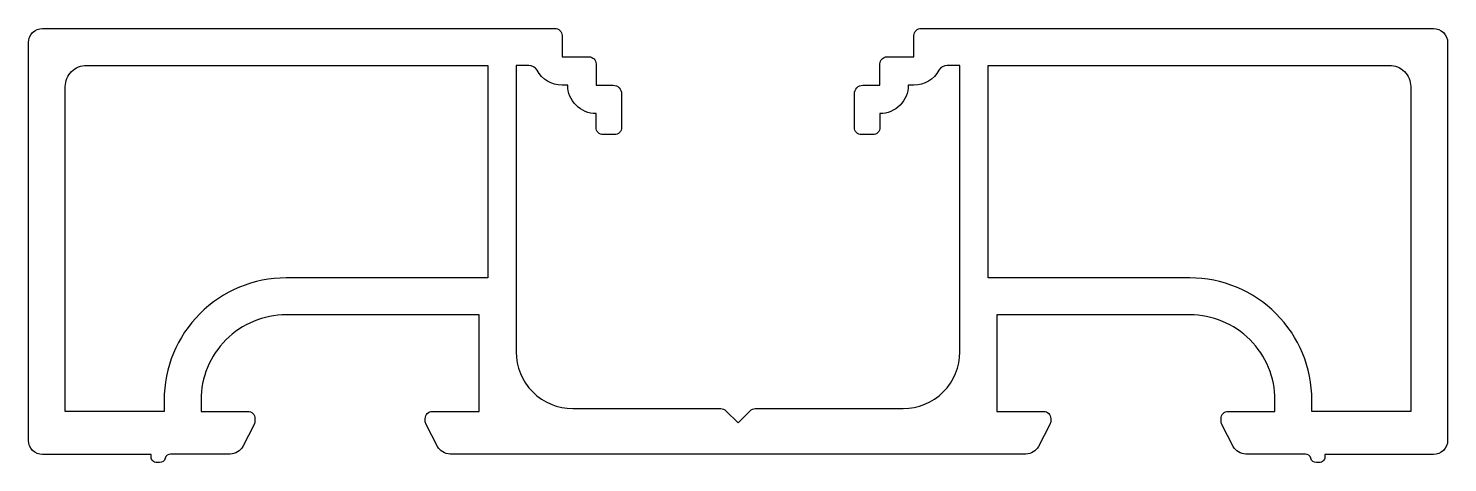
# Model space of a CAD drawing. Extents: x 1401.1 to 1451.1, y -14.2 to 1.1.
import ezdxf

# ---------------------------------------------------------------- set-up
doc = ezdxf.new("R2010")
doc.units = 0
doc.header["$LTSCALE"] = 15
doc.layers.get('0').update_dxf_attribs({"linetype": 'CONTINUOUS'})

msp = doc.modelspace()

# ---------------------------------------------------------------- linework, layer by layer
at = {"color": 0}
for points in [[(1426.714, -12.274), (1431.929, -12.274, 0.414214), (1433.929, -10.274), (1433.929, -0.192), (1433.483, -0.192, 0.275616), (1433.191, -0.367, -0.27574), (1432.311, -0.892), (1432.111, -0.892, -0.414214), (1431.111, -1.892), (1431.111, -2.381, -0.414214), (1430.861, -2.631), (1430.461, -2.631, -0.414214), (1430.211, -2.381), (1430.211, -1.192, -0.414214), (1430.511, -0.892), (1431.111, -0.892), (1431.111, -0.142, -0.414214), (1431.361, 0.108), (1432.311, 0.108), (1432.311, 0.858, -0.414214), (1432.561, 1.108), (1450.611, 1.108, -0.414214), (1451.111, 0.608), (1451.111, -13.392, -0.414214), (1450.611, -13.892), (1446.787, -13.892), (1446.787, -13.974, -0.414214), (1446.587, -14.174), (1446.487, -14.174, -0.341999), (1446.293, -14.024, 0.341999), (1446.099, -13.874), (1444.003, -13.874, -0.280185), (1443.56, -13.604), (1443.157, -12.828, -0.120091), (1443.129, -12.713), (1443.129, -12.624, -0.414214), (1443.379, -12.374), (1445.029, -12.374), (1445.029, -11.974, 0.414214), (1442.029, -8.974), (1435.229, -8.974), (1435.229, -12.374), (1436.879, -12.374, -0.414214), (1437.129, -12.624), (1437.129, -12.713, -0.120091), (1437.101, -12.828), (1436.699, -13.604, -0.280185), (1436.255, -13.874), (1415.966, -13.874, -0.280185), (1415.522, -13.604), (1415.12, -12.828, -0.120091), (1415.092, -12.713), (1415.092, -12.624, -0.414214), (1415.342, -12.374), (1416.992, -12.374), (1416.992, -8.974), (1410.192, -8.974, 0.414214), (1407.192, -11.974), (1407.192, -12.374), (1408.842, -12.374, -0.414214), (1409.092, -12.624), (1409.092, -12.713, -0.120091), (1409.064, -12.828), (1408.662, -13.604, -0.280185), (1408.218, -13.874), (1406.122, -13.874, 0.341999), (1405.928, -14.024, -0.341999), (1405.735, -14.174), (1405.635, -14.174, -0.414214), (1405.435, -13.974), (1405.435, -13.892), (1401.611, -13.892, -0.414214), (1401.111, -13.392), (1401.111, 0.608, -0.414214), (1401.611, 1.108), (1419.661, 1.108, -0.414214), (1419.911, 0.858), (1419.911, 0.108), (1420.861, 0.108, -0.414214), (1421.111, -0.142), (1421.111, -0.892), (1421.711, -0.892, -0.414214), (1422.011, -1.192), (1422.011, -2.381, -0.414214), (1421.761, -2.631), (1421.361, -2.631, -0.414214), (1421.111, -2.381), (1421.111, -1.892, -0.414214), (1420.111, -0.892), (1419.911, -0.892, -0.275756), (1419.03, -0.367, 0.27574), (1418.738, -0.192), (1418.292, -0.192), (1418.292, -10.274, 0.414214), (1420.292, -12.274), (1425.507, -12.274, -0.198912), (1425.684, -12.347), (1426.111, -12.774), (1426.537, -12.347, -0.198912)], [(1402.411, -0.942, -0.414214), (1403.161, -0.192), (1417.292, -0.192), (1417.292, -7.674), (1410.192, -7.674, 0.414214), (1405.892, -11.974), (1405.892, -12.374), (1402.411, -12.374)], [(1446.329, -11.974, 0.414214), (1442.029, -7.674), (1434.929, -7.674), (1434.929, -0.192), (1449.061, -0.192, -0.414214), (1449.811, -0.942), (1449.811, -12.374), (1446.329, -12.374)]]:
    msp.add_lwpolyline(points, format="xyb", close=True, dxfattribs=at)

doc.saveas('drawing.dxf')
